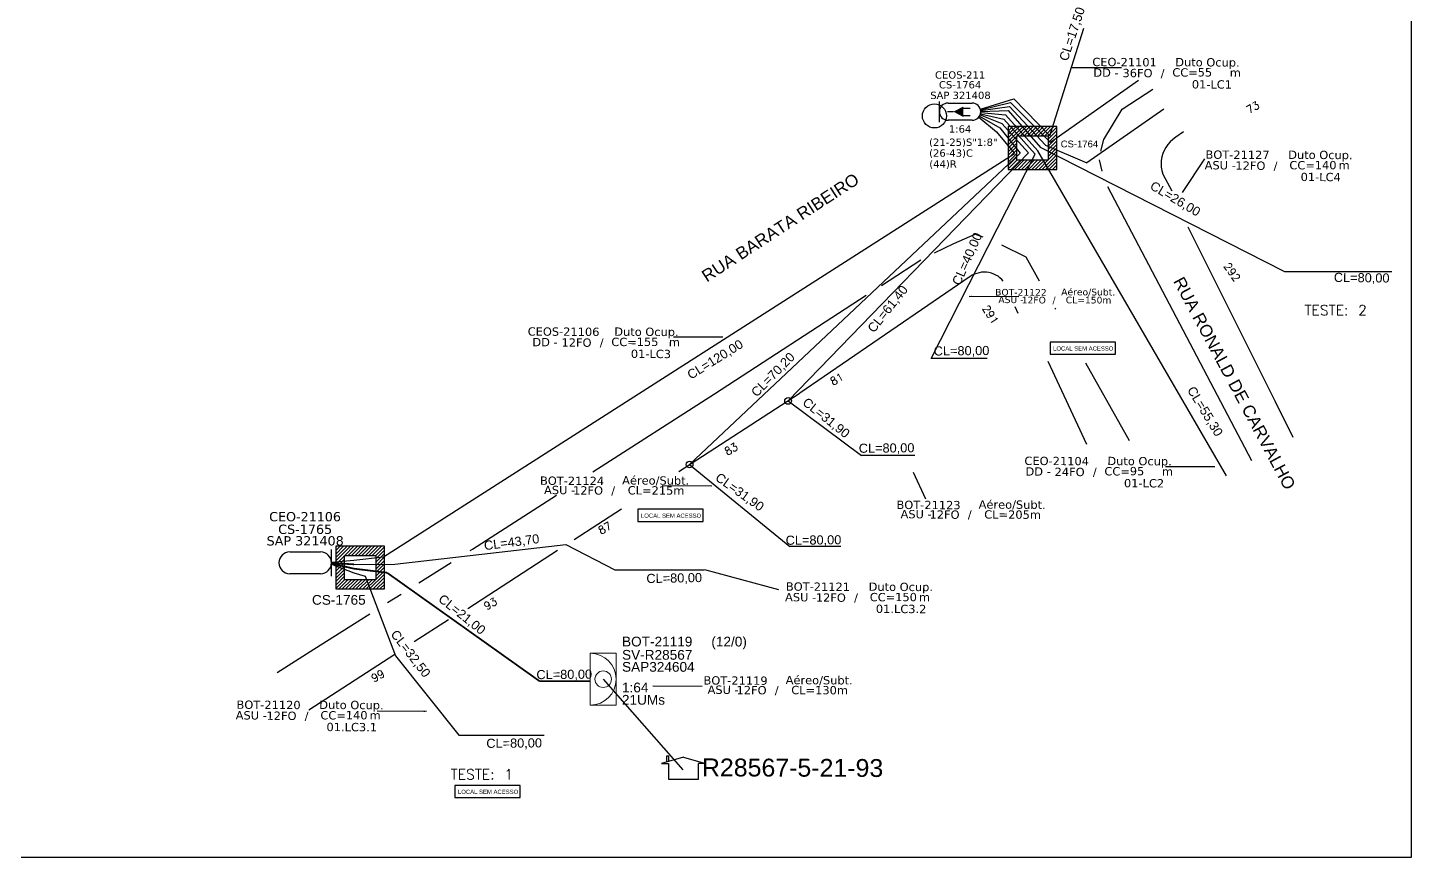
# Model space of a CAD drawing. Extents: x -89 to 749, y 705 to 1299.
# Drawn here: x 262 to 749.2, y 705 to 997 of the extents above; entities that cross this region are included whole.
import ezdxf
from ezdxf.enums import TextEntityAlignment as Align

# ---------------------------------------------------------------- set-up
doc = ezdxf.new("R2010")
doc.units = 0
for name, color, linetype in [('10.0-Cartográfico', 252, 'Continuous'), ('10.1-Caixas Subterrâneas', 5, 'Continuous'), ('10.3-Nome das Ruas', 252, 'Continuous'), ('20.4-CEOS', 1, 'Continuous'), ('20.5-CEO', 1, 'Continuous'), ('CAP a instalar', 1, 'Continuous'), ('label_cabos', 7, 'Continuous'), ('Legenda', 1, 'Continuous'), ('Meio Fio', 7, 'Continuous'), ('METRAGEM', 92, 'Continuous'), ('ml', 1, 'Continuous'), ('MUB', 252, 'Continuous'), ('Surveys Casinhas', 7, 'Continuous'), ('surveys legendas', 7, 'Continuous')]:
    doc.layers.add(name, color=color, linetype=linetype)
doc.layers.add("20.0-LEGENDA DOS CDO'S", color=1, linetype='Continuous', lineweight=0)
doc.layers.add('20.1-CDO_INTERIOR', color=1, linetype='Continuous', lineweight=0)
doc.layers.add('DROP DE CLIENTE', color=140, linetype='Continuous', plot=False)
doc.layers.add('EXTRA', color=50, linetype='Continuous', plot=False)
doc.styles.add('ARIAL', font='arial.ttf')
doc.styles.add('ROMANS', font='romans')
doc.styles.add('siredit', font='verdana.ttf')
doc.styles.get("Standard").update_dxf_attribs({"font": 'arial.ttf'})
doc.linetypes.add('FENCELINE1', pattern='A,0.25,-0.1,[133,ltypeshp.shx,S=0.1,R=0,X=-0.1,Y=0],-0.1,1', length=1.45)
doc.dimstyles.new('CC', dxfattribs={"dimtxt": 1, "dimasz": 2, "dimexe": 0.18, "dimexo": 0.0625, "dimgap": 0.09, "dimtad": 0, "dimdec": 0, "dimrnd": 1, "dimzin": 0, "dimdsep": 46, "dimtxsty": 'siredit', "dimblk": 'NONE', "dimcen": 0, "dimse1": 1, "dimse2": 1, "dimsd1": 1, "dimsd2": 1, "dimclrt": 7, "dimadec": 0, "dimazin": 0, "dimtfac": 1, "dimtdec": 0, "dimtofl": 0, "dimtmove": 0, "dimatfit": 3, "dimfxl": 0, "dimtolj": 1, "dimtzin": 0, "dimarcsym": 0})

# ---------------------------------------------------------------- blocks, each defined once
blk = doc.blocks.new('DV')
at = {"linetype": 'Continuous'}
blk.add_circle((0, 0), 0.00000275, dxfattribs=at)
blk = doc.blocks.new('*X72')
at = {"color": 0, "linetype": 'Continuous'}
for p, q in [((-1.25, 0.34099), (-0.49099, 1.1)), ((-1.25, 0.517767), (-0.667767, 1.1)), ((-1.25, 0.694544), (-0.844544, 1.1)), ((-1.25, 0.87132), (-1.02132, 1.1)), ((-1.25, 1.048097), (-1.198097, 1.1)), ((-0.789214, 0.625), (-0.314214, 1.1)), ((-0.612437, 0.625), (-0.137437, 1.1)), ((-0.43566, 0.625), (0.03934, 1.1)), ((-0.258883, 0.625), (0.216117, 1.1)), ((-0.082107, 0.625), (0.392893, 1.1)), ((0.09467, 0.625), (0.56967, 1.1)), ((0.271447, 0.625), (0.746447, 1.1)), ((0.448223, 0.625), (0.923223, 1.1)), ((0.625, 0.625), (1.1, 1.1)), ((0.801777, 0.625), (1.25, 1.073223)), ((0.8035, 0.449947), (1.25, 0.896447)), ((0.8035, 0.27317), (1.25, 0.71967)), ((-1.25, 0.164214), (-0.8035, 0.610714)), ((-1.25, -0.012563), (-0.8035, 0.433937)), ((-1.25, -0.18934), (-0.8035, 0.25716)), ((-1.25, -0.366117), (-0.8035, 0.080383)), ((0.8035, 0.096393), (1.25, 0.542893)), ((0.8035, -0.080383), (1.25, 0.366117)), ((0.8035, -0.25716), (1.25, 0.18934)), ((0.8035, -0.433937), (1.25, 0.012563)), ((-1.25, -0.542893), (-0.8035, -0.096393)), ((-1.25, -0.71967), (-0.8035, -0.27317)), ((-1.25, -0.896447), (-0.8035, -0.449947)), ((-1.25, -1.073223), (-0.801777, -0.625)), ((-1.1, -1.1), (-0.625, -0.625)), ((-0.923223, -1.1), (-0.448223, -0.625)), ((-0.746447, -1.1), (-0.271447, -0.625)), ((-0.56967, -1.1), (-0.09467, -0.625)), ((-0.392893, -1.1), (0.082107, -0.625)), ((-0.216117, -1.1), (0.258883, -0.625)), ((-0.03934, -1.1), (0.43566, -0.625)), ((0.137437, -1.1), (0.612437, -0.625)), ((0.314214, -1.1), (0.789214, -0.625)), ((0.49099, -1.1), (1.25, -0.34099)), ((0.667767, -1.1), (1.25, -0.517767)), ((0.8035, -0.610714), (1.25, -0.164214)), ((0.844544, -1.1), (1.25, -0.694544)), ((1.02132, -1.1), (1.25, -0.87132)), ((1.198097, -1.1), (1.25, -1.048097))]:
    blk.add_line(p, q, dxfattribs=at)
blk = doc.blocks.new('MANHOLE_MQ')
at = {"color": 0, "linetype": 'Continuous'}
for p, q in [((0.00000623, 0.00000569), (-0.00000627, 0.00000569)), ((-0.00000627, 0.00000569), (-0.00000627, -0.00000531)), ((0.00000623, -0.00000531), (0.00000623, 0.00000569)), ((-0.00000404, 0.00000331), (0.00000399, 0.00000331)), ((-0.00000404, -0.00000294), (-0.00000404, 0.00000331)), ((0.00000399, 0.00000331), (0.00000399, -0.00000294)), ((0.00000399, -0.00000294), (-0.00000404, -0.00000294)), ((0.00000399, -0.00000294), (0.00000399, -0.00000294)), ((-0.00000627, -0.00000531), (0.00000623, -0.00000531))]:
    blk.add_line(p, q, dxfattribs=at)
at = {"color": 0, "linetype": 'Continuous', "xscale": 5e-06, "yscale": 5e-06, "zscale": 1e-05}
blk.add_blockref('*X72', (-0.00000002, 0.00000019), dxfattribs=at)
blk = doc.blocks.new('*U98')
at = {"layer": '20.4-CEOS', "color": 7, "style": 'siredit'}
for tag, p in [('FIBRAS_SPLITTER', (0, 0)), ('FIBRAS_TOP_C', (0, -4.13)), ('RESERVA_FINAIS', (0, -5.46))]:
    blk.add_attdef(tag, p, '', height=1.01, dxfattribs=at)
for tag, p, flags in [('ID_ATIVIDADE', (0, -6.77), 3), ('FATOR', (0, -8.09), 1), ('QTDE', (0, -9.4), 1), ('FID', (0, -10.71), 1)]:
    blk.add_attdef(tag, p, '', height=1.01, dxfattribs=dict(at, flags=flags))
blk = doc.blocks.new('Teste  FTTH')
at = {"color": 0, "lineweight": 0, "style": 'ROMANS'}
for tag, p in [('TESTE', (-2.302, -0.29)), ('QTDE', (0.212, -0.29))]:
    blk.add_attdef(tag, p, '', height=0.48, dxfattribs=at)
for tag, p, flags in [('FID', (-2.227, -1.253), 1), ('FATOR', (-2.227, -2.028), 3), ('ID_ATIVIDADE', (-2.227, -2.716), 3)]:
    blk.add_attdef(tag, p, '', height=0.48, dxfattribs=dict(at, flags=flags))
blk = doc.blocks.new('LEGENDA DOS CABOS')
at = {"layer": 'EXTRA', "color": 0, "style": 'siredit'}
for tag, p in [('ID', (4.6, 0.97)), ('XX', (9.03, 0.97))]:
    blk.add_attdef(tag, text='', height=0.48, rotation=359.69, dxfattribs=at).set_placement(p, align=Align.MIDDLE_CENTER)
at = {"layer": 'Legenda', "color": 0, "style": 'siredit'}
for tag, p in [('TIPO_CABO', (1.31, 0)), ('CABO', (4.69, -0.05)), ('/', (6.81, -0.05)), ('METROS', (10.03, -0.05))]:
    blk.add_attdef(tag, text='', height=0.8, rotation=359.69, dxfattribs=at).set_placement(p, align=Align.MIDDLE_CENTER)
blk = doc.blocks.new('_None')
blk = doc.blocks.new('Inst CB DT OCUP CFOA-SM-DD-S-36')
at = {"layer": 'label_cabos', "color": 0, "style": 'siredit'}
for tag, flags, p in [('ID_ATIVIDADE', 3, (1.31, 2.67)), ('FATOR', 1, (11.56, 2.55))]:
    blk.add_attdef(tag, text='', height=1, rotation=359.69, dxfattribs=dict(at, flags=flags)).set_placement(p, align=Align.MIDDLE_CENTER)
for tag, p in [('DESTINO_CABO', (3.13, 1.26)), ('TIPO_CABO', (13.11, 1.24)), ('TIPO_CABO', (1.11, 0)), ('CABO', (4.69, -0.05)), ('/', (7.71, -0.05)), ('LANCE', (10.41, 0.02)), ('UND', (16.46, 0)), ('FID', (13.65, -1.41))]:
    blk.add_attdef(tag, text='', height=1, rotation=359.69, dxfattribs=at).set_placement(p, align=Align.MIDDLE_CENTER)
blk.add_attdef('QTDE', (11.93, -0.45), '', height=1, rotation=359.69, dxfattribs=at)
blk = doc.blocks.new('Inst CB DT OCUP CFOA-SM-DD-G-24')
at = {"layer": 'label_cabos', "color": 0, "style": 'siredit'}
for tag, flags, p in [('ID_ATIVIDADE', 3, (1.31, 2.67)), ('FATOR', 1, (11.56, 2.55))]:
    blk.add_attdef(tag, text='', height=1, rotation=359.69, dxfattribs=dict(at, flags=flags)).set_placement(p, align=Align.MIDDLE_CENTER)
for tag, p in [('DESTINO_CABO', (3.13, 1.26)), ('TIPO_CABO', (13.11, 1.24)), ('TIPO_CABO', (1.11, 0)), ('CABO', (4.69, -0.05)), ('/', (7.71, -0.05)), ('LANCE', (10.41, 0.02)), ('UND', (16.46, 0)), ('FID', (13.65, -1.41))]:
    blk.add_attdef(tag, text='', height=1, rotation=359.69, dxfattribs=at).set_placement(p, align=Align.MIDDLE_CENTER)
blk.add_attdef('QTDE', (11.93, -0.45), '', height=1, rotation=359.69, dxfattribs=at)
blk = doc.blocks.new('Inst CB DT OCUP CFOA-SM-ASU-120-S-12')
at = {"layer": 'label_cabos', "color": 0, "style": 'siredit'}
for tag, flags, p in [('ID_ATIVIDADE', 3, (1.31, 2.67)), ('FATOR', 1, (11.56, 2.55))]:
    blk.add_attdef(tag, text='', height=1, rotation=359.69, dxfattribs=dict(at, flags=flags)).set_placement(p, align=Align.MIDDLE_CENTER)
for tag, p in [('DESTINO_CABO', (3.13, 1.26)), ('TIPO_CABO', (13.11, 1.24)), ('TIPO_CABO', (1.26, 0)), ('CABO', (4.69, -0.05)), ('/', (7.71, -0.05)), ('LANCE', (10.91, 0)), ('UND', (15.96, 0)), ('FID', (13.15, -1.41))]:
    blk.add_attdef(tag, text='', height=1, rotation=359.69, dxfattribs=at).set_placement(p, align=Align.MIDDLE_CENTER)
blk.add_attdef('QTDE', (12.43, -0.47), '', height=1, rotation=359.69, dxfattribs=at)
blk = doc.blocks.new('Inst CB DT OCUP CFOA-SM-DD-S-12')
at = {"layer": 'label_cabos', "color": 0, "style": 'siredit'}
for tag, flags, p in [('ID_ATIVIDADE', 3, (1.31, 2.67)), ('FATOR', 1, (11.56, 2.55))]:
    blk.add_attdef(tag, text='', height=1, rotation=359.69, dxfattribs=dict(at, flags=flags)).set_placement(p, align=Align.MIDDLE_CENTER)
for tag, p in [('DESTINO_CABO', (3.13, 1.26)), ('TIPO_CABO', (13.11, 1.24)), ('TIPO_CABO', (1.11, 0)), ('CABO', (4.69, -0.05)), ('/', (7.71, -0.05)), ('LANCE', (10.41, 0.02)), ('UND', (16.46, 0)), ('FID', (13.65, -1.41))]:
    blk.add_attdef(tag, text='', height=1, rotation=359.69, dxfattribs=at).set_placement(p, align=Align.MIDDLE_CENTER)
blk.add_attdef('QTDE', (11.93, -0.45), '', height=1, rotation=359.69, dxfattribs=at)
blk = doc.blocks.new('SURVEY_SURVEY')
for p, q in [((0, 0.00001521), (-0.00001508, 0.0000108)), ((-0.00001508, 0.0000108), (-0.00001035, 0.0000108)), ((-0.00001034, 0), (-0.00001034, 0.00001077)), ((0, 0.00001521), (0.00001508, 0.0000108)), ((0.00001012, 0.00001587), (0.00001171, 0.00001587)), ((0.00001012, 0.00001232), (0.00001012, 0.00001587)), ((0.00001034, 0.00001081), (0.00001034, 0)), ((0.00001508, 0.0000108), (0.00001034, 0.0000108)), ((0.00001171, 0.00001587), (0.0000117, 0.00001187)), ((0.00001034, 0), (-0.00001034, 0))]:
    blk.add_line(p, q)

msp = doc.modelspace()

# ---------------------------------------------------------------- linework, layer by layer
msp.add_lwpolyline([(-89.32, 705.02), (749.25, 705.02), (749.25, 1299.02), (-89.32, 1299.02), (-89.32, 705.02)])
at = {"layer": '10.0-Cartográfico', "color": 4}
for points in [[(639.92, 953.53), (640.96, 957.62), (647.42, 968.23), (658.2, 975.33)], [(669.07, 960.28), (666.32, 958.45), (665.29, 957.66), (664.34, 956.84), (663.52, 955.86), (662.82, 954.85), (662.21, 953.79), (661.72, 952.63), (661.4, 951.46), (661.17, 950.26), (661.1, 949.06), (661.16, 947.86), (661.38, 946.66), (661.69, 945.47), (664.89, 939.6)], [(640.36, 946.44), (639.38, 950.44)], [(641.16, 943.2), (641.12, 943.37)], [(693.12, 844.49), (642.34, 940.96)], [(670.54, 926.83), (701.13, 865.69), (707.57, 852.85)], [(581.29, 917.7), (588.11, 920.96), (595.62, 924.33), (598.41, 923.38)], [(601.41, 922.35), (601.42, 922.34)], [(604.93, 920.59), (613.5, 916.31), (618.25, 907.88)], [(613.5, 916.31), (618.25, 907.88)], [(562.65, 906.25), (576.48, 915.23)], [(605.57, 907.78), (605.02, 908.4), (604.38, 908.97), (603.71, 909.47), (602.99, 909.92), (602.19, 910.26), (601.35, 910.56), (600.51, 910.78), (599.67, 910.89), (598.8, 910.92), (597.92, 910.87), (597.04, 910.74), (596.21, 910.5), (595.38, 910.22), (594.63, 909.86), (593.89, 909.39), (533.88, 868.3), (533.71, 868.14), (491.34, 840.65)], [(461.05, 840.65), (503.85, 868.08), (557.3, 902.78)], [(610.74, 896.44), (609.74, 898.76)], [(623.68, 898.26), (623.89, 897.88)], [(623.89, 897.88), (623.89, 897.88)], [(635, 850.3), (621.37, 879.53)], [(621.37, 879.53), (621.37, 879.53)], [(634.51, 879.05), (649.92, 851.73)], [(417.79, 812.95), (418.68, 813.51), (448.26, 832.47)], [(471.1, 827.52), (454.45, 816.72)], [(448.62, 812.94), (416.97, 792.41)], [(399.74, 801.6), (411.18, 808.79)], [(388.72, 794.67), (393.5, 797.67)], [(349.84, 770.02), (362.71, 778.31), (382.47, 790.74)], [(410.17, 788.61), (398.12, 780.82)], [(391.33, 776.42), (360.99, 756.79)]]:
    msp.add_lwpolyline(points, dxfattribs=at)
at = {"layer": '20.1-CDO_INTERIOR', "color": 1, "lineweight": 18}
msp.add_lwpolyline([(469.22, 758.59), (469.23, 776.8), (460.12, 776.8), (460.11, 758.59)], close=True, dxfattribs=at)
msp.add_circle((464.67, 767.69), 2.91, dxfattribs=at)
msp.add_arc((460.12, 767.7), 9.11, 269.9724, 89.9724, dxfattribs=at)
at = {"layer": '20.4-CEOS', "color": 5}
for p, q in [((586.1, 970.42), (594.6, 970.42)), ((594.6, 964.36), (586.1, 964.36))]:
    msp.add_line(p, q, dxfattribs=at)
for points in [[(583.07, 963.74), (583.07, 971.04)], [(588.01, 967.39), (585.96, 967.39)], [(591.36, 968.59), (593.94, 968.59)], [(591.36, 966.07), (593.94, 966.07)]]:
    msp.add_lwpolyline(points, dxfattribs=at)
msp.add_lwpolyline([(588.01, 967.39, 0, 3.74, 0), (591.51, 967.39, 3.74, 3.74, 0)], format="xyseb", dxfattribs=at)
for centre, start, end in [((586.1, 967.39), 90, 270), ((594.6, 967.39), 270, 90)]:
    msp.add_arc(centre, 3.03, start, end, dxfattribs=at)
at = {"layer": '20.5-CEO', "color": 5}
for p, q in [((354.31, 812.51), (365.14, 812.51)), ((365.14, 804.79), (354.31, 804.79))]:
    msp.add_line(p, q, dxfattribs=at)
msp.add_lwpolyline([(369, 804), (369, 813.31)], dxfattribs=at)
for centre, start, end in [((354.31, 808.65), 90, 270), ((365.14, 808.65), 270, 90)]:
    msp.add_arc(centre, 3.86, start, end, dxfattribs=at)
at = {"layer": 'CAP a instalar', "color": 7, "linetype": 'FENCELINE1', "ltscale": 5}
for points in [[(609.3, 971.9), (622, 958.85), (633.95, 996.81)], [(597.49, 968.27), (609.3, 971.9)], [(597.61, 967.1), (606.33, 966.26)], [(597.62, 967.48), (607.32, 967.76)], [(606.33, 966.26), (617.71, 953.63)], [(607.32, 967.76), (618.65, 954.8)], [(684.13, 839.3), (617.71, 953.63)], [(742.39, 911.04), (704.7, 911.04), (618.65, 954.8)], [(391.25, 808.2), (451.46, 815.12), (468.8, 806.15), (468.8, 806.15), (468.8, 806.15)], [(368.97, 808.21), (376.87, 805.1)], [(376.87, 808.1), (391.25, 808.2)], [(376.87, 805.1), (380.83, 803.9)], [(468.8, 806.15), (500.28, 806.13)], [(380.83, 803.9), (391.49, 775.97), (413.83, 748.01)], [(413.83, 748.01), (443.87, 748.01)]]:
    msp.add_lwpolyline(points, dxfattribs=at)
at = {"layer": 'CAP a instalar', "color": 251, "linetype": 'FENCELINE1', "ltscale": 5}
for points in [[(653.18, 978.43), (622.13, 956.57)], [(597.54, 968.09), (608.14, 970.6)], [(608.14, 970.6), (622.13, 956.57)], [(597.22, 965.87), (604.3, 961.76)], [(597.41, 966.27), (605.05, 963.26)], [(597.54, 966.69), (605.74, 964.76)], [(597.6, 967.81), (607.75, 969.26)], [(605.74, 964.76), (616.77, 952.46)], [(607.75, 969.26), (620.44, 955.65)], [(662.09, 968.25), (634.93, 949.41)], [(604.3, 961.76), (611.52, 952.76)], [(614.48, 952.94), (605.05, 963.26)], [(620.44, 955.65), (634.93, 949.41)], [(611.52, 952.76), (495.1, 843.25), (530.42, 814.36)], [(614.48, 952.94), (529.77, 865.6), (555.59, 846.39)], [(580.13, 880.6), (616.77, 952.46)], [(599.88, 880.6), (580.13, 880.6)], [(574.36, 846.39), (555.59, 846.39)], [(548.34, 814.36), (530.42, 814.36)]]:
    msp.add_lwpolyline(points, dxfattribs=at)
at = {"layer": 'CAP a instalar', "color": 5, "linetype": 'FENCELINE1', "ltscale": 5, "const_width": 0.547}
msp.add_lwpolyline([(587.73, 969.57), (587.73, 969.57)], dxfattribs=at)
at = {"layer": 'CAP a instalar', "color": 251, "linetype": 'FENCELINE1', "ltscale": 5, "const_width": 0.514}
for points in [[(608.14, 970.6), (608.14, 970.6)], [(603.76, 959.72), (603.76, 959.72)]]:
    msp.add_lwpolyline(points, dxfattribs=at)
at = {"layer": 'CAP a instalar', "color": 5, "linetype": 'FENCELINE1', "ltscale": 5}
for points in [[(596.93, 965.45), (603.19, 960.26)], [(603.19, 960.26), (609.56, 952.64)], [(387.25, 810.76), (609.56, 952.64)], [(368.99, 808.83), (376.87, 809.6)], [(376.87, 809.6), (387.25, 810.76)]]:
    msp.add_lwpolyline(points, dxfattribs=at)
at = {"layer": 'CAP a instalar', "linetype": 'FENCELINE1', "ltscale": 5, "const_width": 0.613}
for points in [[(621.35, 954.77), (621.35, 954.77)], [(369, 808.62), (376.87, 808.1)], [(368.99, 808.41), (376.87, 806.6)], [(376.87, 806.6), (388.57, 805.16)], [(388.57, 805.16), (442.18, 767.05), (442.18, 767.05)], [(460.12, 767.05), (442.18, 767.05)]]:
    msp.add_lwpolyline(points, dxfattribs=at)
at = {"layer": 'DROP DE CLIENTE'}
msp.add_lwpolyline([(464.67, 767.69), (492.67, 735.78)], dxfattribs=at)
at = {"layer": 'Meio Fio', "color": 3}
for points in [[(645.04, 886.32), (622.04, 886.32), (622.04, 882.07), (645.04, 882.07)], [(499.9, 827.48), (476.9, 827.48), (476.9, 823.23), (499.9, 823.23)], [(435.47, 730.31), (412.47, 730.31), (412.47, 726.06), (435.47, 726.06)]]:
    msp.add_lwpolyline(points, close=True, dxfattribs=at)
at = {"layer": 'ml', "color": 5}
msp.add_circle((581.31, 965.91), 4.24, dxfattribs=at)

# ---------------------------------------------------------------- block references
at = {"color": 0, "lineweight": 0}
ref = msp.add_blockref('Inst CB DT OCUP CFOA-SM-DD-S-36', (639.11, 981.14), dxfattribs=dict(at, xscale=2.924932508436445, yscale=2.924932508436445, zscale=2.924932508436445))
ref.add_attrib('DESTINO_CABO', 'CEO-21101', dxfattribs={"layer": 'label_cabos', "color": 0, "height": 2.925, "rotation": 359.69, "style": 'siredit'}).set_placement((648.27, 984.84), align=Align.MIDDLE_CENTER)
ref.add_attrib('TIPO_CABO', 'Duto Ocup.', dxfattribs={"layer": 'label_cabos', "color": 0, "height": 2.925, "rotation": 359.69, "style": 'siredit'}).set_placement((677.45, 984.79), align=Align.MIDDLE_CENTER)
ref.add_attrib('/', '/', dxfattribs={"layer": 'label_cabos', "color": 0, "height": 2.92, "rotation": 359.69, "style": 'siredit'}).set_placement((661.67, 980.99), align=Align.MIDDLE_CENTER)
ref.add_attrib('FID', '01-LC1', dxfattribs={"layer": 'label_cabos', "color": 0, "height": 2.925, "rotation": 359.69, "style": 'siredit'}).set_placement((679.03, 977.01), align=Align.MIDDLE_CENTER)
ref.add_attrib('LANCE', 'CC=', dxfattribs={"layer": 'label_cabos', "color": 0, "height": 2.925, "rotation": 359.69, "style": 'siredit'}).set_placement((669.56, 981.21), align=Align.MIDDLE_CENTER)
ref.add_attrib('UND', 'm', dxfattribs={"layer": 'label_cabos', "color": 0, "height": 2.92, "rotation": 359.69, "style": 'siredit'}).set_placement((687.27, 981.15), align=Align.MIDDLE_CENTER)
ref.add_attrib('CABO', '36FO', dxfattribs={"layer": 'label_cabos', "color": 0, "height": 2.925, "rotation": 359.69, "style": 'siredit'}).set_placement((652.82, 980.99), align=Align.MIDDLE_CENTER)
ref.add_attrib('TIPO_CABO', 'DD - ', dxfattribs={"layer": 'label_cabos', "color": 0, "height": 2.925, "rotation": 359.69, "style": 'siredit'}).set_placement((642.36, 981.13), align=Align.MIDDLE_CENTER)
ref.add_attrib('QTDE', '55', (674, 979.81), dxfattribs={"layer": 'label_cabos', "color": 0, "height": 2.925, "rotation": 359.69, "style": 'siredit'})
ref = msp.add_blockref('Inst CB DT OCUP CFOA-SM-DD-S-12', (441.56, 886.31), dxfattribs=dict(at, xscale=2.924932508436445, yscale=2.924932508436445, zscale=2.924932508436445))
ref.add_attrib('DESTINO_CABO', 'CEOS-21106', dxfattribs={"layer": 'label_cabos', "color": 0, "height": 2.925, "rotation": 359.69, "style": 'siredit'}).set_placement((450.72, 890), align=Align.MIDDLE_CENTER)
ref.add_attrib('TIPO_CABO', 'Duto Ocup.', dxfattribs={"layer": 'label_cabos', "color": 0, "height": 2.925, "rotation": 359.69, "style": 'siredit'}).set_placement((479.9, 889.95), align=Align.MIDDLE_CENTER)
ref.add_attrib('/', '/', dxfattribs={"layer": 'label_cabos', "color": 0, "height": 2.92, "rotation": 359.69, "style": 'siredit'}).set_placement((464.12, 886.16), align=Align.MIDDLE_CENTER)
ref.add_attrib('FID', '01-LC3', dxfattribs={"layer": 'label_cabos', "color": 0, "height": 2.925, "rotation": 359.69, "style": 'siredit'}).set_placement((481.48, 882.18), align=Align.MIDDLE_CENTER)
ref.add_attrib('LANCE', 'CC=', dxfattribs={"layer": 'label_cabos', "color": 0, "height": 2.925, "rotation": 359.69, "style": 'siredit'}).set_placement((472.01, 886.38), align=Align.MIDDLE_CENTER)
ref.add_attrib('UND', 'm', dxfattribs={"layer": 'label_cabos', "color": 0, "height": 2.92, "rotation": 359.69, "style": 'siredit'}).set_placement((489.72, 886.32), align=Align.MIDDLE_CENTER)
ref.add_attrib('CABO', '12FO', dxfattribs={"layer": 'label_cabos', "color": 0, "height": 2.925, "rotation": 359.69, "style": 'siredit'}).set_placement((455.27, 886.16), align=Align.MIDDLE_CENTER)
ref.add_attrib('TIPO_CABO', 'DD - ', dxfattribs={"layer": 'label_cabos', "color": 0, "height": 2.925, "rotation": 359.69, "style": 'siredit'}).set_placement((444.81, 886.3), align=Align.MIDDLE_CENTER)
ref.add_attrib('QTDE', '155', (476.45, 884.98), dxfattribs={"layer": 'label_cabos', "color": 0, "height": 2.925, "rotation": 359.69, "style": 'siredit'})
at = {"layer": '10.0-Cartográfico', "xscale": 428571.4285714286, "yscale": 428571.4285714286, "zscale": 428571.4285714286}
for p in [(529.77, 865.6), (495.1, 843.25)]:
    msp.add_blockref('DV', p, dxfattribs=at)
at = {"layer": '10.1-Caixas Subterrâneas', "color": 30, "xscale": 1370518.089904964, "yscale": 1370518.089904964, "zscale": 1370518.089904964, "rotation": 180.0000000000632}
for p in [(615.84, 954.87), (379.03, 807.24)]:
    msp.add_blockref('MANHOLE_MQ', p, dxfattribs=at)
at = {"layer": "20.0-LEGENDA DOS CDO'S", "lineweight": 0, "xscale": 7.502142857142817, "yscale": 7.502142857142822, "zscale": 7.502142857142822, "rotation": 0.004078562105398156}
for p, values in [((728.9, 897.94), {'TESTE': 'TESTE:', 'QTDE': '2'}), ((428.25, 734.59), {'TESTE': 'TESTE:', 'QTDE': '1'})]:
    msp.add_blockref('Teste  FTTH', p, dxfattribs=at).add_auto_attribs(values)
at = {"layer": '20.4-CEOS', "color": 0, "lineweight": 0}
ref = msp.add_blockref('*U98', (579.43, 955.38), dxfattribs=dict(at, xscale=2.540857249613288, yscale=2.540857249613288, zscale=2.540857249613288))
ref.add_attrib('FIBRAS_SPLITTER', '(21-25)S"1:8"', (579.43, 955.38), dxfattribs={"color": 7, "height": 2.5654, "style": 'siredit'})
ref.add_attrib('FIBRAS_TOP_C', '(26-43)C', (579.44, 951.56), dxfattribs={"color": 7, "height": 2.565, "style": 'siredit'})
ref.add_attrib('RESERVA_FINAIS', '(44)R', (579.5, 947.71), dxfattribs={"color": 7, "height": 2.565, "style": 'siredit'})
at = {"layer": 'label_cabos', "color": 0, "lineweight": 0}
ref = msp.add_blockref('Inst CB DT OCUP CFOA-SM-ASU-120-S-12', (678.89, 948.56), dxfattribs=dict(at, xscale=2.924932508436445, yscale=2.924932508436445, zscale=2.924932508436445))
ref.add_attrib('DESTINO_CABO', 'BOT-21127', dxfattribs={"color": 0, "height": 2.925, "rotation": 359.69, "style": 'siredit'}).set_placement((688.05, 952.25), align=Align.MIDDLE_CENTER)
ref.add_attrib('CABO', '12FO', dxfattribs={"color": 0, "height": 2.925, "rotation": 359.69, "style": 'siredit'}).set_placement((692.59, 948.41), align=Align.MIDDLE_CENTER)
ref.add_attrib('TIPO_CABO', 'Duto Ocup.', dxfattribs={"color": 0, "height": 2.925, "rotation": 359.69, "style": 'siredit'}).set_placement((717.23, 952.2), align=Align.MIDDLE_CENTER)
ref.add_attrib('/', '/', dxfattribs={"color": 0, "height": 2.92, "rotation": 359.69, "style": 'siredit'}).set_placement((701.45, 948.41), align=Align.MIDDLE_CENTER)
ref.add_attrib('TIPO_CABO', 'ASU - ', dxfattribs={"color": 0, "height": 2.925, "rotation": 359.69, "style": 'siredit'}).set_placement((682.58, 948.55), align=Align.MIDDLE_CENTER)
ref.add_attrib('FID', '01-LC4', dxfattribs={"color": 0, "height": 2.925, "rotation": 359.69, "style": 'siredit'}).set_placement((717.34, 944.42), align=Align.MIDDLE_CENTER)
ref.add_attrib('LANCE', 'CC=', dxfattribs={"color": 0, "height": 2.925, "rotation": 359.69, "style": 'siredit'}).set_placement((710.8, 948.56), align=Align.MIDDLE_CENTER)
ref.add_attrib('QTDE', '140', (715.24, 947.17), dxfattribs={"color": 0, "height": 2.925, "rotation": 359.69, "style": 'siredit'})
ref.add_attrib('UND', 'm', dxfattribs={"color": 0, "height": 2.92, "rotation": 359.69, "style": 'siredit'}).set_placement((725.58, 948.56), align=Align.MIDDLE_CENTER)
ref = msp.add_blockref('LEGENDA DOS CABOS', (601.79, 899.99), dxfattribs=dict(at, xscale=2.353209219891232, yscale=2.353209219891232, zscale=2.353209219891232))
ref.add_attrib('ID', 'BOT-21122', dxfattribs={"color": 0, "height": 2.353, "rotation": 359.69, "style": 'siredit'}).set_placement((611.77, 903.83), align=Align.MIDDLE_CENTER)
ref.add_attrib('CABO', '12FO', dxfattribs={"color": 0, "height": 2.353, "rotation": 359.69, "style": 'siredit'}).set_placement((616.29, 901.11), align=Align.MIDDLE_CENTER)
ref.add_attrib('METROS', 'CL=150m', dxfattribs={"color": 0, "height": 2.353, "rotation": 359.69, "style": 'siredit'}).set_placement((635.58, 901.11), align=Align.MIDDLE_CENTER)
ref.add_attrib('XX', 'Aéreo/Subt.', dxfattribs={"color": 0, "height": 2.3532, "rotation": 359.69, "style": 'siredit'}).set_placement((635.46, 903.93), align=Align.MIDDLE_CENTER)
ref.add_attrib('/', '/', dxfattribs={"color": 0, "height": 2.35, "rotation": 359.69, "style": 'siredit'}).set_placement((623.42, 901.11), align=Align.MIDDLE_CENTER)
ref.add_attrib('TIPO_CABO', 'ASU -', dxfattribs={"color": 0, "height": 2.353, "rotation": 359.69, "style": 'siredit'}).set_placement((608.24, 901.22), align=Align.MIDDLE_CENTER)
ref = msp.add_blockref('Inst CB DT OCUP CFOA-SM-DD-G-24', (615.21, 840.8), dxfattribs=dict(at, xscale=2.924932508436445, yscale=2.924932508436445, zscale=2.924932508436445))
ref.add_attrib('DESTINO_CABO', 'CEO-21104', dxfattribs={"color": 0, "height": 2.925, "rotation": 359.69, "style": 'siredit'}).set_placement((624.37, 844.49), align=Align.MIDDLE_CENTER)
ref.add_attrib('TIPO_CABO', 'Duto Ocup.', dxfattribs={"color": 0, "height": 2.925, "rotation": 359.69, "style": 'siredit'}).set_placement((653.55, 844.44), align=Align.MIDDLE_CENTER)
ref.add_attrib('/', '/', dxfattribs={"color": 0, "height": 2.92, "rotation": 359.69, "style": 'siredit'}).set_placement((637.77, 840.65), align=Align.MIDDLE_CENTER)
ref.add_attrib('FID', '01-LC2', dxfattribs={"color": 0, "height": 2.925, "rotation": 359.69, "style": 'siredit'}).set_placement((655.13, 836.66), align=Align.MIDDLE_CENTER)
ref.add_attrib('LANCE', 'CC=', dxfattribs={"color": 0, "height": 2.925, "rotation": 359.69, "style": 'siredit'}).set_placement((645.66, 840.86), align=Align.MIDDLE_CENTER)
ref.add_attrib('UND', 'm', dxfattribs={"color": 0, "height": 2.92, "rotation": 359.69, "style": 'siredit'}).set_placement((663.37, 840.8), align=Align.MIDDLE_CENTER)
ref.add_attrib('CABO', '24FO', dxfattribs={"color": 0, "height": 2.925, "rotation": 359.69, "style": 'siredit'}).set_placement((628.91, 840.65), align=Align.MIDDLE_CENTER)
ref.add_attrib('TIPO_CABO', 'DD - ', dxfattribs={"color": 0, "height": 2.925, "rotation": 359.69, "style": 'siredit'}).set_placement((618.46, 840.78), align=Align.MIDDLE_CENTER)
ref.add_attrib('QTDE', '95', (650.1, 839.47), dxfattribs={"color": 0, "height": 2.925, "rotation": 359.69, "style": 'siredit'})
ref = msp.add_blockref('LEGENDA DOS CABOS', (441.3, 832.74), dxfattribs=dict(at, xscale=2.924932508436445, yscale=2.924932508436445, zscale=2.924935427198654))
ref.add_attrib('ID', 'BOT-21124', dxfattribs={"color": 0, "height": 2.925, "rotation": 359.69, "style": 'siredit'}).set_placement((453.7, 837.51), align=Align.MIDDLE_CENTER)
ref.add_attrib('CABO', '12FO', dxfattribs={"color": 0, "height": 2.925, "rotation": 359.69, "style": 'siredit'}).set_placement((459.33, 834.13), align=Align.MIDDLE_CENTER)
ref.add_attrib('METROS', 'CL=215m', dxfattribs={"color": 0, "height": 2.925, "rotation": 359.69, "style": 'siredit'}).set_placement((483.29, 834.13), align=Align.MIDDLE_CENTER)
ref.add_attrib('XX', 'Aéreo/Subt.', dxfattribs={"color": 0, "height": 2.9249, "rotation": 359.69, "style": 'siredit'}).set_placement((483.15, 837.63), align=Align.MIDDLE_CENTER)
ref.add_attrib('/', '/', dxfattribs={"color": 0, "height": 2.92, "rotation": 359.69, "style": 'siredit'}).set_placement((468.18, 834.13), align=Align.MIDDLE_CENTER)
ref.add_attrib('TIPO_CABO', 'ASU -', dxfattribs={"color": 0, "height": 2.925, "rotation": 359.69, "style": 'siredit'}).set_placement((449.31, 834.27), align=Align.MIDDLE_CENTER)
ref = msp.add_blockref('LEGENDA DOS CABOS', (566.84, 824.25), dxfattribs=dict(at, xscale=2.924935427198654, yscale=2.924935427198654, zscale=2.924935427198654))
ref.add_attrib('ID', 'BOT-21123', dxfattribs={"color": 0, "height": 2.925, "rotation": 359.69, "style": 'siredit'}).set_placement((579.24, 829.01), align=Align.MIDDLE_CENTER)
ref.add_attrib('CABO', '12FO', dxfattribs={"color": 0, "height": 2.925, "rotation": 359.69, "style": 'siredit'}).set_placement((584.87, 825.63), align=Align.MIDDLE_CENTER)
ref.add_attrib('METROS', 'CL=205m', dxfattribs={"color": 0, "height": 2.925, "rotation": 359.69, "style": 'siredit'}).set_placement((608.84, 825.63), align=Align.MIDDLE_CENTER)
ref.add_attrib('XX', 'Aéreo/Subt.', dxfattribs={"color": 0, "height": 2.9249, "rotation": 359.69, "style": 'siredit'}).set_placement((608.69, 829.14), align=Align.MIDDLE_CENTER)
ref.add_attrib('/', '/', dxfattribs={"color": 0, "height": 2.92, "rotation": 359.69, "style": 'siredit'}).set_placement((593.73, 825.63), align=Align.MIDDLE_CENTER)
ref.add_attrib('TIPO_CABO', 'ASU -', dxfattribs={"color": 0, "height": 2.925, "rotation": 359.69, "style": 'siredit'}).set_placement((574.86, 825.77), align=Align.MIDDLE_CENTER)
ref = msp.add_blockref('Inst CB DT OCUP CFOA-SM-ASU-120-S-12', (531.13, 796.56), dxfattribs=dict(at, xscale=2.924932508436445, yscale=2.924932508436445, zscale=2.924932508436445))
ref.add_attrib('DESTINO_CABO', 'BOT-21121', dxfattribs={"color": 0, "height": 2.925, "rotation": 359.69, "style": 'siredit'}).set_placement((540.29, 800.26), align=Align.MIDDLE_CENTER)
ref.add_attrib('CABO', '12FO', dxfattribs={"color": 0, "height": 2.925, "rotation": 359.69, "style": 'siredit'}).set_placement((544.83, 796.41), align=Align.MIDDLE_CENTER)
ref.add_attrib('TIPO_CABO', 'Duto Ocup.', dxfattribs={"color": 0, "height": 2.925, "rotation": 359.69, "style": 'siredit'}).set_placement((569.47, 800.2), align=Align.MIDDLE_CENTER)
ref.add_attrib('/', '/', dxfattribs={"color": 0, "height": 2.92, "rotation": 359.69, "style": 'siredit'}).set_placement((553.69, 796.41), align=Align.MIDDLE_CENTER)
ref.add_attrib('TIPO_CABO', 'ASU - ', dxfattribs={"color": 0, "height": 2.925, "rotation": 359.69, "style": 'siredit'}).set_placement((534.82, 796.55), align=Align.MIDDLE_CENTER)
ref.add_attrib('FID', '01.LC3.2', dxfattribs={"color": 0, "height": 2.925, "rotation": 359.69, "style": 'siredit'}).set_placement((569.58, 792.43), align=Align.MIDDLE_CENTER)
ref.add_attrib('LANCE', 'CC=', dxfattribs={"color": 0, "height": 2.925, "rotation": 359.69, "style": 'siredit'}).set_placement((563.04, 796.57), align=Align.MIDDLE_CENTER)
ref.add_attrib('QTDE', '150', (567.48, 795.17), dxfattribs={"color": 0, "height": 2.925, "rotation": 359.69, "style": 'siredit'})
ref.add_attrib('UND', 'm', dxfattribs={"color": 0, "height": 2.92, "rotation": 359.69, "style": 'siredit'}).set_placement((577.82, 796.57), align=Align.MIDDLE_CENTER)
ref = msp.add_blockref('LEGENDA DOS CABOS', (498.88, 762.46), dxfattribs=dict(at, xscale=2.924935427198654, yscale=2.924935427198654, zscale=2.924935427198654))
ref.add_attrib('ID', 'BOT-21119', dxfattribs={"color": 0, "height": 2.925, "rotation": 359.69, "style": 'siredit'}).set_placement((511.28, 767.23), align=Align.MIDDLE_CENTER)
ref.add_attrib('CABO', '12FO', dxfattribs={"color": 0, "height": 2.925, "rotation": 359.69, "style": 'siredit'}).set_placement((516.91, 763.85), align=Align.MIDDLE_CENTER)
ref.add_attrib('METROS', 'CL=130m', dxfattribs={"color": 0, "height": 2.925, "rotation": 359.69, "style": 'siredit'}).set_placement((540.88, 763.85), align=Align.MIDDLE_CENTER)
ref.add_attrib('XX', 'Aéreo/Subt.', dxfattribs={"color": 0, "height": 2.9249, "rotation": 359.69, "style": 'siredit'}).set_placement((540.73, 767.36), align=Align.MIDDLE_CENTER)
ref.add_attrib('/', '/', dxfattribs={"color": 0, "height": 2.92, "rotation": 359.69, "style": 'siredit'}).set_placement((525.77, 763.85), align=Align.MIDDLE_CENTER)
ref.add_attrib('TIPO_CABO', 'ASU -', dxfattribs={"color": 0, "height": 2.925, "rotation": 359.69, "style": 'siredit'}).set_placement((506.9, 763.99), align=Align.MIDDLE_CENTER)
ref = msp.add_blockref('Inst CB DT OCUP CFOA-SM-ASU-120-S-12', (337.67, 754.99), dxfattribs=dict(at, xscale=2.924932508436445, yscale=2.924932508436445, zscale=2.924932508436445))
ref.add_attrib('DESTINO_CABO', 'BOT-21120', dxfattribs={"color": 0, "height": 2.925, "rotation": 359.69, "style": 'siredit'}).set_placement((346.83, 758.68), align=Align.MIDDLE_CENTER)
ref.add_attrib('CABO', '12FO', dxfattribs={"color": 0, "height": 2.925, "rotation": 359.69, "style": 'siredit'}).set_placement((351.38, 754.84), align=Align.MIDDLE_CENTER)
ref.add_attrib('TIPO_CABO', 'Duto Ocup.', dxfattribs={"color": 0, "height": 2.925, "rotation": 359.69, "style": 'siredit'}).set_placement((376.01, 758.63), align=Align.MIDDLE_CENTER)
ref.add_attrib('/', '/', dxfattribs={"color": 0, "height": 2.92, "rotation": 359.69, "style": 'siredit'}).set_placement((360.23, 754.84), align=Align.MIDDLE_CENTER)
ref.add_attrib('TIPO_CABO', 'ASU - ', dxfattribs={"color": 0, "height": 2.925, "rotation": 359.69, "style": 'siredit'}).set_placement((341.36, 754.98), align=Align.MIDDLE_CENTER)
ref.add_attrib('FID', '01.LC3.1', dxfattribs={"color": 0, "height": 2.925, "rotation": 359.69, "style": 'siredit'}).set_placement((376.13, 750.85), align=Align.MIDDLE_CENTER)
ref.add_attrib('LANCE', 'CC=', dxfattribs={"color": 0, "height": 2.925, "rotation": 359.69, "style": 'siredit'}).set_placement((369.58, 754.99), align=Align.MIDDLE_CENTER)
ref.add_attrib('QTDE', '140', (374.02, 753.6), dxfattribs={"color": 0, "height": 2.925, "rotation": 359.69, "style": 'siredit'})
ref.add_attrib('UND', 'm', dxfattribs={"color": 0, "height": 2.92, "rotation": 359.69, "style": 'siredit'}).set_placement((384.36, 754.99), align=Align.MIDDLE_CENTER)
at = {"layer": 'Surveys Casinhas', "xscale": -511836.1817695576, "yscale": 511836.1817695698, "zscale": 511836.1817695696, "rotation": 359.8618444730036}
msp.add_blockref('SURVEY_SURVEY', (492.92, 732.49), dxfattribs=at)

# ---------------------------------------------------------------- texts
at = {"color": 3, "char_height": 1.4937, "width": 73.2639, "attachment_point": 1, "style": 'ARIAL'}
for insert in [(623.1, 884.82), (477.96, 825.98), (413.53, 728.81)]:
    msp.add_mtext('LOCAL SEM ACESSO', dxfattribs=dict(at, insert=insert))
at = {"layer": '10.1-Caixas Subterrâneas', "color": 30, "style": 'ARIAL'}
for s, height, p in [('CS-1764', 2.39, (625.78, 954.85)), ('CS-1765', 3.429, (362.12, 793.9))]:
    msp.add_text(s, height=height, dxfattribs=at).set_placement(p)
at = {"layer": '10.3-Nome das Ruas', "color": 5}
for s, rotation, p in [('RUA BARATA RIBEIRO', 33.0841, (501.17, 907.25)), ('RUA RONALD DE CARVALHO', 298.2355, (665.25, 907.76))]:
    msp.add_text(s, height=4.2857, rotation=rotation, dxfattribs=at).set_placement(p)
at = {"layer": "20.0-LEGENDA DOS CDO'S", "color": 1, "style": 'ARIAL'}
for s, p in [('BOT-21119', (471.3, 779.23)), ('SV-R28567', (471.31, 774.56)), ('SAP324604', (471.3, 770.33)), ('1:64', (471.27, 763.07)), ('21UMs', (471.27, 758.73))]:
    msp.add_text(s, height=3.429, rotation=359.9724, dxfattribs=at).set_placement(p)
msp.add_text('       (12/0)', height=3.4286, rotation=359.9724, dxfattribs=at).set_placement((504.35, 779.21), align=Align.CENTER)
at = {"layer": '20.4-CEOS', "color": 7, "style": 'siredit'}
for s, p in [('CEOS-211', (590.35, 981.6)), ('SAP 321408', (590.48, 974.43)), ('1:64', (590.35, 962.59))]:
    msp.add_text(s, height=2.565, dxfattribs=at).set_placement(p, align=Align.TOP_CENTER)
at = {"layer": '20.4-CEOS', "color": 5, "style": 'siredit'}
for s, height, p in [('CS-1764', 2.565, (590.35, 978.16)), ('CEO-21106', 3.257, (359.68, 826.52))]:
    msp.add_text(s, height=height, dxfattribs=at).set_placement(p, align=Align.TOP_CENTER)
at = {"layer": '20.5-CEO', "color": 5, "style": 'siredit'}
for s, p in [('CS-1765', (359.72, 822.09)), ('SAP 321408', (359.72, 818.03))]:
    msp.add_text(s, height=3.271, dxfattribs=at).set_placement(p, align=Align.TOP_CENTER)
at = {"layer": 'METRAGEM', "style": 'ARIAL'}
for tag, rotation, p in [('CL=17,50', 71.6319, (631.28, 994.25)), ('CL=26,00', 329.3032, (665.33, 935.4)), ('CL=40,00', 66.2995, (594.26, 914.97)), ('CL=80,00', 359.2601, (731.75, 907.38)), ('CL=61,40', 51.4683, (566.09, 897.01)), ('CL=120,00', 31.8302, (504.93, 878.88)), ('CL=70,20', 45.6129, (525.58, 873.78)), ('CL=80,00', 0.5468, (590.87, 881.68)), ('CL=55,30', 301.4075, (675.28, 861.13)), ('CL=31,90', 321.3967, (542.22, 858.44)), ('CL=80,00', 0.5468, (564.48, 847.45)), ('CL=31,90', 324.617, (511.84, 832.28)), ('CL=43,70', 7.5091, (432.63, 814.35)), ('CL=80,00', 0.5468, (538.74, 815.08)), ('CL=80,00', 1.078, (489.7, 801.7)), ('CL=21,00', 321.372, (413.97, 789.25)), ('CL=32,50', 307.7258, (395.61, 775.73)), ('CL=80,00', 0.5468, (450.96, 767.79)), ('CL=80,00', 0.5468, (433.32, 743.61))]:
    msp.add_attdef(tag, text='(XX/YY)', height=3.214, rotation=rotation, dxfattribs=at).set_placement(p, align=Align.CENTER)
at = {"layer": 'MUB', "style": 'ROMANS'}
for s, rotation, p in [('73', 29.6883, (692.08, 966.56)), ('292', 304.7471, (683, 913.1)), ('291', 303.136, (597.99, 898.19)), ('81', 29.6883, (545.57, 870.97)), ('83', 29.6883, (508.37, 846.36)), ('87', 29.6883, (463.86, 818.56)), ('93', 29.6883, (423.62, 791.92)), ('99', 29.6883, (383.97, 766.53))]:
    msp.add_text(s, height=2.733, rotation=rotation, dxfattribs=at).set_placement(p)
at = {"layer": 'surveys legendas'}
msp.add_text('R28567-5-21-93', height=6.2764, rotation=359.7837, dxfattribs=at).set_placement((499.43, 733.54))

# ---------------------------------------------------------------- leaders
at = {"layer": 'label_cabos'}
for points in [[(629.79, 983), (647.22, 982.94)], [(668.7, 939.01), (676.53, 950.85)], [(593.57, 902.48), (611, 902.42)], [(506.83, 888), (489.4, 888.06)], [(573.83, 840.57), (578.11, 831.19)], [(680.06, 842.46), (662.63, 842.45)], [(502.9, 835.66), (485.47, 835.71)], [(500.37, 806.33), (526.39, 799.29)], [(482.13, 765.32), (499.56, 765.26)], [(402.46, 756.3), (385.03, 756.4)]]:
    msp.add_leader(points, dimstyle='CC', override={"dimasz": 1, "dimgap": 0.09, "dimtad": 0}, dxfattribs=at)

doc.saveas('drawing.dxf')
